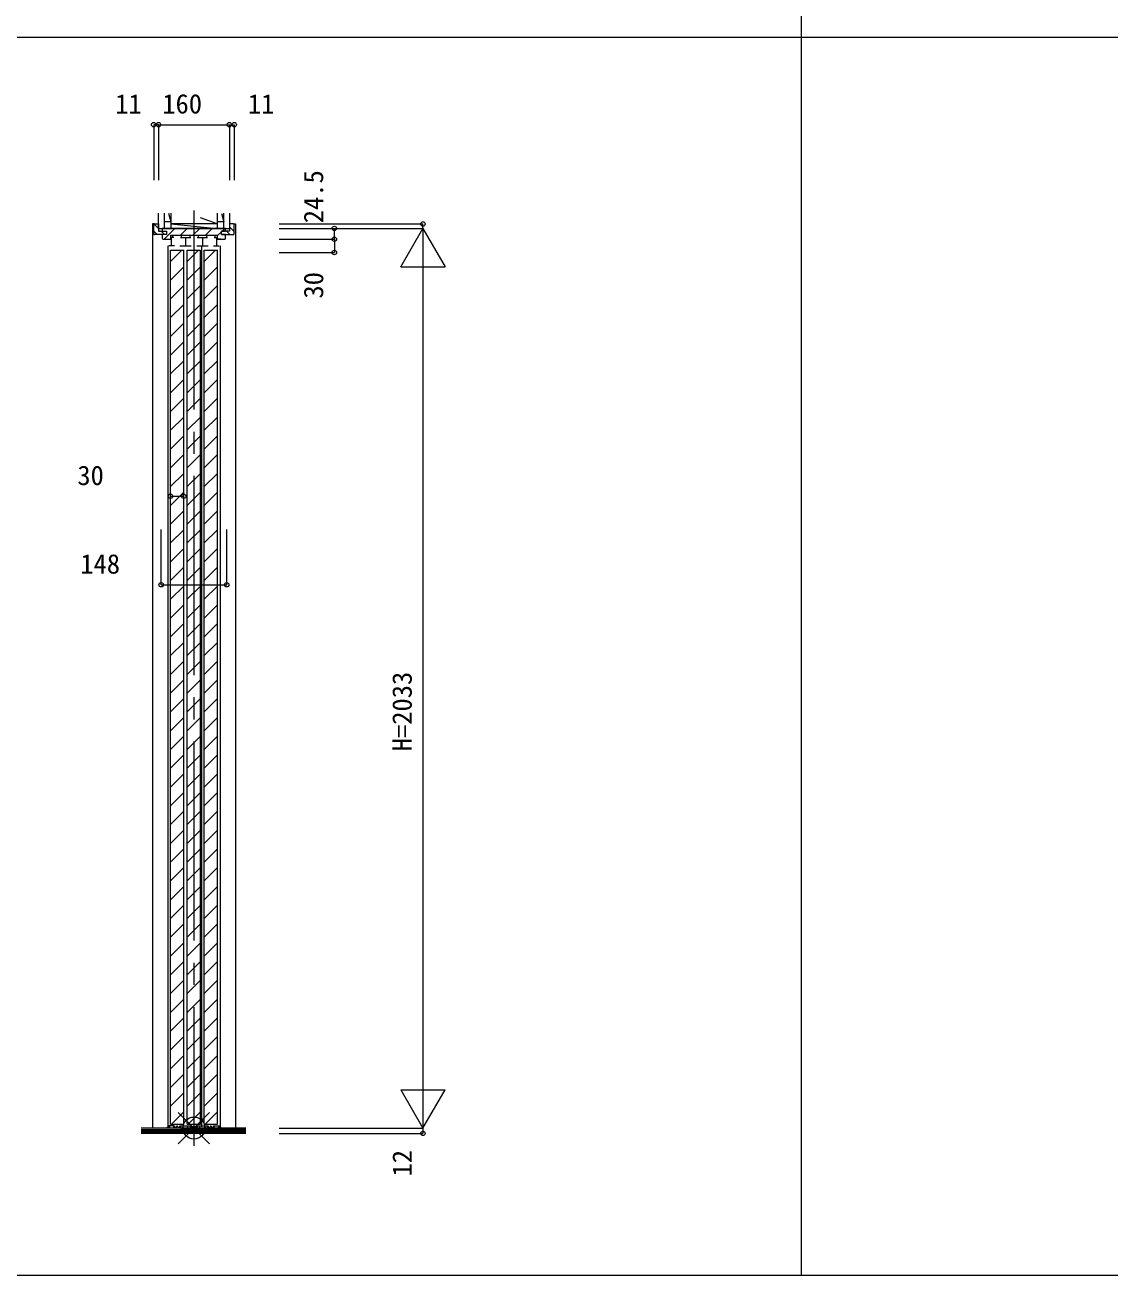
# Model space of a CAD drawing. Units: millimetres, scale not verified. Extents: x -14340 to 14341, y -10000 to 10000.
# Drawn here: x -4694 to -2243, y -10000 to -7175 of the extents above; entities that cross this region are included whole.
import ezdxf
from ezdxf.enums import TextEntityAlignment as Align

# ---------------------------------------------------------------- set-up
doc = ezdxf.new("R2010")
doc.units = ezdxf.units.MM
doc.header["$LTSCALE"] = 50
doc.linetypes.add('CHAIN2', pattern=[12, 9, -1, 1, -1])
for name, color, linetype, lineweight in [('0-0_0', 7, 'Continuous', 9), ('0-2_YKK_ZWAK', 7, 'Continuous', 9), ('0-3_YKK_11', 4, 'Continuous', 18), ('0-5_YKK_13', 1, 'Continuous', 18), ('0-6_YKK_D', 2, 'Continuous', 18)]:
    doc.layers.add(name, color=color, linetype=linetype, lineweight=lineweight)
doc.styles.add('ＭＳ ゴシック', font='')
doc.styles.get('ＭＳ ゴシック').set_extended_font_data('MS Gothic')

msp = doc.modelspace()

# ---------------------------------------------------------------- linework, layer by layer
at = {"layer": '0-0_0'}
for p, q in [((-2940.01, -10000), (-2940.01, 9500)), ((-14340.01, -7202.5), (14159.99, -7202.5)), ((-14340.01, -10000), (14341.01, -10000))]:
    msp.add_line(p, q, dxfattribs=at)
at = {"layer": '0-2_YKK_ZWAK', "linetype": 'CHAIN2'}
msp.add_line((-4312.2, -7594.43), (-4312.2, -9707.95), dxfattribs=at)
at = {"layer": '0-2_YKK_ZWAK'}
for p, q in [((-4392.2, -7635), (-4392.2, -7600.63)), ((-4379.7, -7600.63), (-4379.7, -7635)), ((-4364.7, -7620), (-4379.7, -7620)), ((-4369.89, -7600.64), (-4364.7, -7620)), ((-4364.7, -7600.82), (-4364.7, -7635)), ((-4259.7, -7625), (-4297.3, -7611.38)), ((-4259.7, -7600.82), (-4259.7, -7635)), ((-4244.7, -7620), (-4259.7, -7620)), ((-4249.71, -7601.3), (-4244.7, -7620)), ((-4244.7, -7635), (-4244.7, -7600.63)), ((-4232.2, -7600.63), (-4232.2, -7635)), ((-4392.2, -7635), (-4312.2, -7635)), ((-4312.2, -7635), (-4232.2, -7635)), ((-4431.43, -9671), (-4342.2, -9671)), ((-4431.43, -9674), (-4342.2, -9674)), ((-4431.43, -9677), (-4342.2, -9677)), ((-4195.02, -9680), (-4431.43, -9680)), ((-4195.02, -9671), (-4342.2, -9671)), ((-4195.02, -9674), (-4342.2, -9674)), ((-4195.02, -9677), (-4342.2, -9677))]:
    msp.add_line(p, q, dxfattribs=at)
for points in [[(-4259.7, -7625), (-4364.7, -7625), (-4259.7, -7635)], [(-4195.02, -9668), (-4342.2, -9668), (-4431.43, -9668)]]:
    msp.add_lwpolyline(points, dxfattribs=at)
at = {"layer": '0-3_YKK_11'}
for p, q in [((-4402.19, -7625.26), (-4392.2, -7635.25)), ((-4403.2, -7647), (-4403.2, -7627)), ((-4403.2, -7641.22), (-4395.42, -7649)), ((-4375.7, -7649), (-4401.2, -7649)), ((-4385.95, -7641.5), (-4378.45, -7649)), ((-4379.59, -7659), (-4355.59, -7635)), ((-4359.6, -7650.6), (-4340.8, -7650.6)), ((-4359.6, -7655.7), (-4359.6, -7650.6)), ((-4342.91, -7650.6), (-4327.31, -7635)), ((-4340.8, -7650.6), (-4340.8, -7655.7)), ((-4321.6, -7650.6), (-4302.8, -7650.6)), ((-4321.6, -7650.6), (-4321.6, -7655.7)), ((-4320.8, -7650.6), (-4303.6, -7650.6)), ((-4314.62, -7650.6), (-4299.02, -7635)), ((-4302.8, -7650.6), (-4302.8, -7655.7)), ((-4286.34, -7650.6), (-4270.74, -7635)), ((-4283.6, -7650.6), (-4283.6, -7655.7)), ((-4259.6, -7652.14), (-4250.2, -7642.74)), ((-4250.2, -7647.15), (-4248.34, -7649)), ((-4250.2, -7649), (-4223.2, -7649)), ((-4248.75, -7641.3), (-4242.45, -7635)), ((-4238.87, -7641.5), (-4231.37, -7649)), ((-4232.2, -7631.2), (-4221.2, -7642.2)), ((-4221.2, -7647), (-4221.2, -7627)), ((-4373, -7659.2), (-4363.3, -7659.2)), ((-4371.2, -7674.38), (-4371.2, -9666.27)), ((-4356.4, -7674.2), (-4369, -7674.2)), ((-4344, -7674.2), (-4318.4, -7674.2)), ((-4342.8, -7655.7), (-4319.6, -7655.7)), ((-4331.2, -7655.7), (-4331.2, -7674.2)), ((-4306, -7674.2), (-4280.4, -7674.2)), ((-4304.8, -7655.7), (-4281.6, -7655.7)), ((-4295.2, -7674.38), (-4295.2, -9665)), ((-4293.2, -7655.7), (-4293.2, -7674.2)), ((-4268, -7674.2), (-4255.4, -7674.2)), ((-4251.4, -7659.2), (-4261.1, -7659.2)), ((-4253.2, -7674.38), (-4253.2, -9666.27)), ((-4365.2, -7684), (-4335.2, -7684)), ((-4365.2, -9659), (-4365.2, -7684)), ((-4365.2, -7709.41), (-4339.78, -7684)), ((-4335.2, -9659), (-4335.2, -7684)), ((-4335.2, -9659), (-4335.2, -7684)), ((-4327.2, -7684), (-4297.2, -7684)), ((-4327.2, -9659), (-4327.2, -7684)), ((-4327.2, -7709.41), (-4301.78, -7684)), ((-4297.2, -9659), (-4297.2, -7684)), ((-4297.2, -9659), (-4297.2, -7685)), ((-4289.2, -7684), (-4259.2, -7684)), ((-4289.2, -9659), (-4289.2, -7684)), ((-4289.2, -7709.41), (-4263.78, -7684)), ((-4259.2, -9659), (-4259.2, -7684)), ((-4365.2, -7751.84), (-4335.2, -7721.84)), ((-4327.2, -7751.84), (-4297.2, -7721.84)), ((-4289.2, -7751.84), (-4259.2, -7721.84)), ((-4365.2, -7794.27), (-4335.2, -7764.27)), ((-4327.2, -7794.27), (-4297.2, -7764.27)), ((-4289.2, -7794.27), (-4259.2, -7764.27)), ((-4365.2, -7836.69), (-4335.2, -7806.69)), ((-4327.2, -7836.69), (-4297.2, -7806.69)), ((-4289.2, -7836.69), (-4259.2, -7806.69)), ((-4365.2, -7879.12), (-4335.2, -7849.12)), ((-4327.2, -7879.12), (-4297.2, -7849.12)), ((-4289.2, -7879.12), (-4259.2, -7849.12)), ((-4365.2, -7921.55), (-4335.2, -7891.55)), ((-4327.2, -7921.55), (-4297.2, -7891.55)), ((-4289.2, -7921.55), (-4259.2, -7891.55)), ((-4365.2, -7963.97), (-4335.2, -7933.97)), ((-4327.2, -7963.97), (-4297.2, -7933.97)), ((-4289.2, -7963.97), (-4259.2, -7933.97)), ((-4365.2, -8006.4), (-4335.2, -7976.4)), ((-4327.2, -8006.4), (-4297.2, -7976.4)), ((-4289.2, -8006.4), (-4259.2, -7976.4)), ((-4365.2, -8048.83), (-4335.2, -8018.83)), ((-4327.2, -8048.83), (-4297.2, -8018.83)), ((-4289.2, -8048.83), (-4259.2, -8018.83)), ((-4365.2, -8091.25), (-4335.2, -8061.25)), ((-4327.2, -8091.25), (-4297.2, -8061.25)), ((-4289.2, -8091.25), (-4259.2, -8061.25)), ((-4365.2, -8133.68), (-4335.2, -8103.68)), ((-4327.2, -8133.68), (-4297.2, -8103.68)), ((-4289.2, -8133.68), (-4259.2, -8103.68)), ((-4365.2, -8176.11), (-4335.2, -8146.11)), ((-4327.2, -8176.11), (-4297.2, -8146.11)), ((-4289.2, -8176.11), (-4259.2, -8146.11)), ((-4365.2, -8218.53), (-4335.2, -8188.53)), ((-4327.2, -8218.53), (-4297.2, -8188.53)), ((-4289.2, -8218.53), (-4259.2, -8188.53)), ((-4365.2, -8260.96), (-4335.2, -8230.96)), ((-4327.2, -8260.96), (-4297.2, -8230.96)), ((-4289.2, -8260.96), (-4259.2, -8230.96)), ((-4365.2, -8303.38), (-4335.2, -8273.38)), ((-4327.2, -8303.38), (-4297.2, -8273.38)), ((-4289.2, -8303.38), (-4259.2, -8273.38)), ((-4365.2, -8345.81), (-4335.2, -8315.81)), ((-4327.2, -8345.81), (-4297.2, -8315.81)), ((-4289.2, -8345.81), (-4259.2, -8315.81)), ((-4365.2, -8388.24), (-4335.2, -8358.24)), ((-4327.2, -8388.24), (-4297.2, -8358.24)), ((-4289.2, -8388.24), (-4259.2, -8358.24)), ((-4365.2, -8430.66), (-4335.2, -8400.66)), ((-4327.2, -8430.66), (-4297.2, -8400.66)), ((-4289.2, -8430.66), (-4259.2, -8400.66)), ((-4365.2, -8473.09), (-4335.2, -8443.09)), ((-4327.2, -8473.09), (-4297.2, -8443.09)), ((-4289.2, -8473.09), (-4259.2, -8443.09)), ((-4365.2, -8515.52), (-4335.2, -8485.52)), ((-4327.2, -8515.52), (-4297.2, -8485.52)), ((-4289.2, -8515.52), (-4259.2, -8485.52)), ((-4365.2, -8557.94), (-4335.2, -8527.94)), ((-4327.2, -8557.94), (-4297.2, -8527.94)), ((-4289.2, -8557.94), (-4259.2, -8527.94)), ((-4365.2, -8600.37), (-4335.2, -8570.37)), ((-4327.2, -8600.37), (-4297.2, -8570.37)), ((-4289.2, -8600.37), (-4259.2, -8570.37)), ((-4365.2, -8642.8), (-4335.2, -8612.8)), ((-4327.2, -8642.8), (-4297.2, -8612.8)), ((-4289.2, -8642.8), (-4259.2, -8612.8)), ((-4365.2, -8685.22), (-4335.2, -8655.22)), ((-4327.2, -8685.22), (-4297.2, -8655.22)), ((-4289.2, -8685.22), (-4259.2, -8655.22)), ((-4365.2, -8727.65), (-4335.2, -8697.65)), ((-4327.2, -8727.65), (-4297.2, -8697.65)), ((-4289.2, -8727.65), (-4259.2, -8697.65)), ((-4365.2, -8770.08), (-4335.2, -8740.08)), ((-4327.2, -8770.08), (-4297.2, -8740.08)), ((-4289.2, -8770.08), (-4259.2, -8740.08)), ((-4365.2, -8812.5), (-4335.2, -8782.5)), ((-4327.2, -8812.5), (-4297.2, -8782.5)), ((-4289.2, -8812.5), (-4259.2, -8782.5)), ((-4365.2, -8854.93), (-4335.2, -8824.93)), ((-4327.2, -8854.93), (-4297.2, -8824.93)), ((-4289.2, -8854.93), (-4259.2, -8824.93)), ((-4365.2, -8897.35), (-4335.2, -8867.35)), ((-4327.2, -8897.35), (-4297.2, -8867.35)), ((-4289.2, -8897.35), (-4259.2, -8867.35)), ((-4365.2, -8939.78), (-4335.2, -8909.78)), ((-4327.2, -8939.78), (-4297.2, -8909.78)), ((-4289.2, -8939.78), (-4259.2, -8909.78)), ((-4365.2, -8982.21), (-4335.2, -8952.21)), ((-4327.2, -8982.21), (-4297.2, -8952.21)), ((-4289.2, -8982.21), (-4259.2, -8952.21)), ((-4365.2, -9024.63), (-4335.2, -8994.63)), ((-4327.2, -9024.63), (-4297.2, -8994.63)), ((-4289.2, -9024.63), (-4259.2, -8994.63)), ((-4365.2, -9067.06), (-4335.2, -9037.06)), ((-4327.2, -9067.06), (-4297.2, -9037.06)), ((-4289.2, -9067.06), (-4259.2, -9037.06)), ((-4365.2, -9109.49), (-4335.2, -9079.49)), ((-4327.2, -9109.49), (-4297.2, -9079.49)), ((-4289.2, -9109.49), (-4259.2, -9079.49)), ((-4365.2, -9151.91), (-4335.2, -9121.91)), ((-4327.2, -9151.91), (-4297.2, -9121.91)), ((-4289.2, -9151.91), (-4259.2, -9121.91)), ((-4365.2, -9194.34), (-4335.2, -9164.34)), ((-4327.2, -9194.34), (-4297.2, -9164.34)), ((-4289.2, -9194.34), (-4259.2, -9164.34)), ((-4365.2, -9236.77), (-4335.2, -9206.77)), ((-4327.2, -9236.77), (-4297.2, -9206.77)), ((-4289.2, -9236.77), (-4259.2, -9206.77)), ((-4365.2, -9279.19), (-4335.2, -9249.19)), ((-4327.2, -9279.19), (-4297.2, -9249.19)), ((-4289.2, -9279.19), (-4259.2, -9249.19)), ((-4365.2, -9321.62), (-4335.2, -9291.62)), ((-4327.2, -9321.62), (-4297.2, -9291.62)), ((-4289.2, -9321.62), (-4259.2, -9291.62)), ((-4365.2, -9364.04), (-4335.2, -9334.04)), ((-4327.2, -9364.04), (-4297.2, -9334.04)), ((-4289.2, -9364.04), (-4259.2, -9334.04)), ((-4365.2, -9406.47), (-4335.2, -9376.47)), ((-4327.2, -9406.47), (-4297.2, -9376.47)), ((-4289.2, -9406.47), (-4259.2, -9376.47)), ((-4365.2, -9448.9), (-4335.2, -9418.9)), ((-4327.2, -9448.9), (-4297.2, -9418.9)), ((-4289.2, -9448.9), (-4259.2, -9418.9)), ((-4365.2, -9491.32), (-4335.2, -9461.32)), ((-4327.2, -9491.32), (-4297.2, -9461.32)), ((-4289.2, -9491.32), (-4259.2, -9461.32)), ((-4365.2, -9533.75), (-4335.2, -9503.75)), ((-4327.2, -9533.75), (-4297.2, -9503.75)), ((-4289.2, -9533.75), (-4259.2, -9503.75)), ((-4365.2, -9576.18), (-4335.2, -9546.18)), ((-4327.2, -9576.18), (-4297.2, -9546.18)), ((-4289.2, -9576.18), (-4259.2, -9546.18)), ((-4365.2, -9618.6), (-4335.2, -9588.6)), ((-4327.2, -9618.6), (-4297.2, -9588.6)), ((-4289.2, -9618.6), (-4259.2, -9588.6)), ((-4363.16, -9659), (-4335.2, -9631.03)), ((-4325.16, -9659), (-4297.2, -9631.03)), ((-4287.16, -9659), (-4259.2, -9631.03)), ((-4365.2, -9659), (-4335.2, -9659)), ((-4327.2, -9659), (-4297.2, -9659)), ((-4289.2, -9659), (-4259.2, -9659)), ((-4372.75, -9667.33), (-4372.75, -9667.9)), ((-4370.03, -9663.79), (-4372.16, -9665.91)), ((-4358.25, -9663.2), (-4368.62, -9663.2)), ((-4367.75, -9663.2), (-4367.75, -9666.5)), ((-4342.05, -9663.2), (-4320.45, -9663.2)), ((-4336.75, -9666.5), (-4336.75, -9663.2)), ((-4325.75, -9666.5), (-4325.75, -9663.2)), ((-4298.69, -9666.5), (-4298.69, -9663.2)), ((-4287.69, -9666.5), (-4287.69, -9663.2)), ((-4267.8, -9665.7), (-4266.2, -9665.7)), ((-4266.2, -9663.2), (-4255.83, -9663.2)), ((-4266.2, -9665.7), (-4266.2, -9663.2)), ((-4256.7, -9663.2), (-4256.7, -9666.5)), ((-4254.41, -9663.79), (-4252.29, -9665.91)), ((-4251.7, -9667.33), (-4251.7, -9667.9))]:
    msp.add_line(p, q, dxfattribs=at)
for points in [[(-4401.2, -7625), (-4406.2, -7625), (-4406.2, -9668)], [(-4401.2, -7625), (-4392.2, -7625), (-4392.2, -7641.5), (-4374.2, -7641.5)], [(-4223.2, -7625), (-4232.2, -7625), (-4232.2, -7641.5), (-4250.2, -7641.5)], [(-4223.2, -7625), (-4218.2, -7625), (-4218.2, -9668)], [(-4240.7, -7635), (-4383.7, -7635), (-4383.7, -7640.3), (-4382.7, -7641.3), (-4374.2, -7641.3), (-4374.2, -7649), (-4376.7, -7649), (-4383.7, -7649), (-4383.7, -7657)], [(-4381.7, -7659), (-4365.3, -7659), (-4364.8, -7658.5), (-4364.8, -7650.6), (-4320.8, -7650.6), (-4303.6, -7650.6), (-4259.6, -7650.6), (-4259.6, -7658.5), (-4259.1, -7659), (-4242.7, -7659)], [(-4283.6, -7650.6), (-4264.8, -7650.6), (-4264.8, -7655.7)], [(-4240.7, -7657), (-4240.7, -7649), (-4247.7, -7649), (-4250.2, -7649), (-4250.2, -7641.3), (-4241.7, -7641.3), (-4240.7, -7640.3), (-4240.7, -7635)], [(-4357.6, -7655.7), (-4363.3, -7655.7), (-4363.3, -7674.2)], [(-4266.8, -7655.7), (-4261.1, -7655.7), (-4261.1, -7674.2)], [(-4254.9, -9668), (-4369.55, -9668), (-4369.55, -9664.63), (-4368.2, -9664.14)], [(-4358.25, -9663.2), (-4358.25, -9665.7), (-4356.65, -9665.7)], [(-4358.15, -9663), (-4356.15, -9663), (-4356.15, -9666.8), (-4351.95, -9666.8), (-4351.95, -9665.2)], [(-4348.55, -9665.2), (-4348.55, -9666.8), (-4344.35, -9666.8), (-4344.35, -9663), (-4342.35, -9663)], [(-4341.97, -9666.4), (-4342.73, -9664.3), (-4342.6, -9663.94), (-4342.35, -9663.5), (-4342.05, -9663.2)], [(-4320.45, -9663.2), (-4320.15, -9663.5), (-4319.9, -9663.94), (-4319.77, -9664.3), (-4320.53, -9666.4)], [(-4320.15, -9663), (-4318.15, -9663), (-4318.15, -9666.8), (-4313.95, -9666.8), (-4313.95, -9665.2)], [(-4310.55, -9665.2), (-4310.55, -9666.8), (-4306.35, -9666.8), (-4306.35, -9663), (-4304.35, -9663)], [(-4303.91, -9666.4), (-4304.68, -9664.3), (-4304.54, -9663.94), (-4304.29, -9663.5), (-4303.99, -9663.2), (-4282.39, -9663.2)], [(-4282.39, -9663.2), (-4282.09, -9663.5), (-4281.84, -9663.94), (-4281.71, -9664.3), (-4282.48, -9666.4)], [(-4282.1, -9663), (-4280.1, -9663), (-4280.1, -9666.8), (-4275.9, -9666.8), (-4275.9, -9665.2)], [(-4272.5, -9665.2), (-4272.5, -9666.8), (-4268.3, -9666.8), (-4268.3, -9663), (-4266.3, -9663)], [(-4256.24, -9664.14), (-4254.9, -9664.63), (-4254.9, -9668.04)]]:
    msp.add_lwpolyline(points, dxfattribs=at)
for centre, radius, start, end in [((-4401.2, -7627), 2, 89.99998, 180.00002), ((-4223.2, -7627), 2, 0, 89.99998), ((-4401.2, -7647), 2, 180.00002, 270), ((-4223.2, -7647), 2, 270, 0), ((-4381.7, -7657), 2, 180.00001, 269.99999), ((-4242.7, -7657), 2, 270.00001, 359.99999), ((-4370.75, -9667.33), 2, 135.00001, 180), ((-4368.62, -9665.2), 2, 90, 134.99999), ((-4350.25, -9665.2), 1.7, 359.99999, 180.00001), ((-4312.25, -9665.2), 1.7, 359.99999, 180.00001), ((-4274.2, -9665.2), 1.7, 359.99999, 180.00001), ((-4255.83, -9665.2), 2, 45.00001, 90), ((-4253.7, -9667.33), 2, 360, 44.99999)]:
    msp.add_arc(centre, radius, start, end, dxfattribs=at)
at = {"layer": '0-5_YKK_13'}
for p, q in [((-4347.55, -9703.36), (-4276.84, -9632.64)), ((-4347.55, -9632.64), (-4276.84, -9703.36)), ((-4347.55, -9703.36), (-4276.84, -9632.64)), ((-4347.55, -9632.64), (-4276.84, -9703.36))]:
    msp.add_line(p, q, dxfattribs=at)
msp.add_circle((-4312.2, -9668), 25, dxfattribs=at)
msp.add_circle((-4312.2, -9668), 25, dxfattribs=at)
at = {"layer": '0-6_YKK_D'}
for p, q in [((-4403.2, -7400.63), (-4403.2, -7525.63)), ((-4392.2, -7400.63), (-4403.2, -7400.63)), ((-4392.2, -7400.63), (-4392.2, -7525.63)), ((-4392.2, -7400.63), (-4232.2, -7400.63)), ((-4232.2, -7400.63), (-4232.2, -7525.63)), ((-4232.2, -7400.63), (-4221.2, -7400.63)), ((-4221.2, -7400.63), (-4221.2, -7525.63)), ((-4120.02, -7625), (-3795.02, -7625)), ((-3795.02, -7635), (-3795.02, -7625)), ((-4120.02, -7635), (-3795.02, -7635)), ((-3845.02, -7721.6), (-3795.02, -7635)), ((-3795.02, -7635), (-3745.02, -7721.6)), ((-3795.02, -7635), (-3795.02, -9668)), ((-3995.02, -7659.5), (-3995.02, -7689.5)), ((-4120.02, -7689.5), (-3995.02, -7689.5)), ((-3845.02, -7721.6), (-3745.02, -7721.6)), ((-4365.2, -8240.28), (-4335.2, -8240.28)), ((-4386.2, -8440.28), (-4386.2, -8315.28)), ((-4238.2, -8440.28), (-4238.2, -8315.28)), ((-4386.2, -8440.28), (-4238.2, -8440.28)), ((-3845.02, -9581.4), (-3745.02, -9581.4)), ((-3845.02, -9581.4), (-3795.02, -9668)), ((-3795.02, -9668), (-3745.02, -9581.4)), ((-4120.02, -9668), (-3795.02, -9668)), ((-4120.02, -9680), (-3795.02, -9680)), ((-3795.02, -9668), (-3795.02, -9680))]:
    msp.add_line(p, q, dxfattribs=at)
msp.add_lwpolyline([(-4120.02, -7659.5), (-3995.02, -7659.5), (-3995.02, -7635)], dxfattribs=at)
for centre in [(-4403.2, -7400.63), (-4392.2, -7400.63), (-4232.2, -7400.63), (-4221.2, -7400.63), (-3795.02, -7625), (-3995.02, -7635), (-3995.02, -7659.5), (-3995.02, -7689.5), (-4365.2, -8240.28), (-4335.2, -8240.28), (-4386.2, -8440.28), (-4238.2, -8440.28), (-3795.02, -9680)]:
    msp.add_circle(centre, 5, dxfattribs=at)

# ---------------------------------------------------------------- texts
at = {"layer": '0-6_YKK_D', "style": 'ＭＳ ゴシック'}
for s, p in [('11', (-4490.11, -7388.89)), ('160', (-4383.65, -7388.63)), ('11', (-4190.33, -7388.79)), ('30', (-4575.62, -8228.28)), ('148', (-4568.91, -8428.28))]:
    msp.add_text(s, height=43.99, dxfattribs=at).set_placement(p, align=Align.BOTTOM_LEFT)
for s, p in [('24.5', (-4007.02, -7623.25)), ('30', (-4007.02, -7793.47)), ('H=2033', (-3807.02, -8816.5)), ('12', (-3806.84, -9777.3))]:
    msp.add_text(s, height=43.99, rotation=90, dxfattribs=at).set_placement(p, align=Align.BOTTOM_LEFT)

doc.saveas('drawing.dxf')
